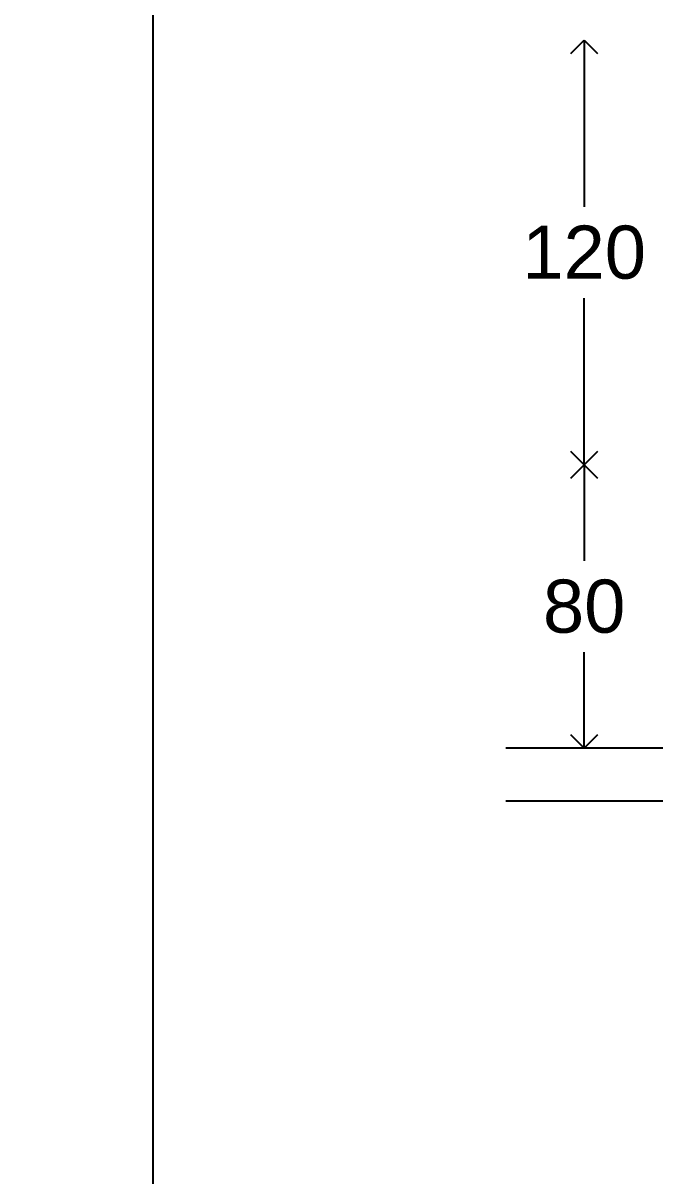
# Model space of a CAD drawing. Header units: metres. Extents: x 116 to 391, y -213 to 56.
# Drawn here: x 314.454 to 316.239, y -140.342 to -137.085 of the extents above; entities that cross this region are included whole.
import ezdxf

# ---------------------------------------------------------------- set-up
doc = ezdxf.new("R2010")
doc.units = ezdxf.units.M
doc.header["$PDMODE"] = 35
for name, color, linetype in [('A-ACABADOS PISOS', 1, 'Continuous'), ('A-PISO', 30, 'Continuous'), ('AR-01-REC$0$A-EXTERIOR', 8, 'Continuous')]:
    doc.layers.add(name, color=color, linetype=linetype)
doc.styles.add('Anot_Arial', font='arial.ttf')
doc.dimstyles.new('DETALLE DE CAMBIOS', dxfattribs={"dimscale": 1.5, "dimtxt": 0.1, "dimasz": 0.05, "dimexe": 0.18, "dimexo": 0.0625, "dimgap": 0.035, "dimtad": 0, "dimtih": 1, "dimtoh": 1, "dimdec": 0, "dimlfac": 100, "dimzin": 0, "dimdsep": 46, "dimtxsty": 'Anot_Arial', "dimblk": 'OPEN90', "dimcen": 0.09, "dimse1": 1, "dimse2": 1, "dimclrd": 1, "dimclre": 4, "dimclrt": 1, "dimadec": 0, "dimazin": 0, "dimtfac": 1, "dimtdec": 0, "dimtix": 1, "dimtofl": 0, "dimtmove": 0, "dimatfit": 3, "dimldrblk": 'OPEN90', "dimfxl": 1, "dimtolj": 1, "dimtzin": 0, "dimarcsym": 0})

# ---------------------------------------------------------------- blocks, each defined once
blk = doc.blocks.new('_Open90')
at = {"color": 0, "linetype": 'ByBlock', "lineweight": -2}
for p, q in [((-0.5, 0.5), (0, 0)), ((0, 0), (-1, 0)), ((0, 0), (-0.5, -0.5))]:
    blk.add_line(p, q, dxfattribs=at)
blk = doc.blocks.new('*D667')
at = {"layer": 'A-PISO', "color": 1, "lineweight": -2, "ltscale": 100, "transparency": 16777216}
for p, q in [((316.0391, -137.2084), (316.0391, -137.6043)), ((316.0391, -138.2584), (316.0391, -137.8625))]:
    blk.add_line(p, q, dxfattribs=at)
at = {"layer": 'Defpoints', "color": 0, "ltscale": 100, "transparency": 16777216}
for p in [(315.8175, -137.1334), (315.8175, -138.3334), (316.0391, -138.3334)]:
    blk.add_point(p, dxfattribs=at)
at = {"layer": 'A-PISO', "color": 1, "lineweight": -2, "ltscale": 100, "transparency": 16777216, "xscale": 0.07500000000000001, "yscale": 0.07500000000000001, "zscale": 0.07500000000000001}
for p, rotation in [((316.0391, -137.1334), 90), ((316.0391, -138.3334), 270)]:
    blk.add_blockref('_Open90', p, dxfattribs=dict(at, rotation=rotation))
at = {"layer": 'A-PISO', "color": 1, "ltscale": 100, "transparency": 16777216, "insert": (316.0391, -137.7334), "char_height": 0.15, "attachment_point": 5, "style": 'Anot_Arial'}
blk.add_mtext('\\A1;120', dxfattribs=at)
blk = doc.blocks.new('*D668')
at = {"layer": 'A-PISO', "color": 1, "lineweight": -2, "ltscale": 100, "transparency": 16777216}
for p, q in [((316.0391, -138.4084), (316.0391, -138.6043)), ((316.0391, -139.0584), (316.0391, -138.8625))]:
    blk.add_line(p, q, dxfattribs=at)
at = {"layer": 'Defpoints', "color": 0, "ltscale": 100, "transparency": 16777216}
for p in [(315.8175, -138.3334), (315.8175, -139.1334), (316.0391, -139.1334)]:
    blk.add_point(p, dxfattribs=at)
at = {"layer": 'A-PISO', "color": 1, "lineweight": -2, "ltscale": 100, "transparency": 16777216, "xscale": 0.07500000000000001, "yscale": 0.07500000000000001, "zscale": 0.07500000000000001}
for p, rotation in [((316.0391, -138.3334), 90), ((316.0391, -139.1334), 270)]:
    blk.add_blockref('_Open90', p, dxfattribs=dict(at, rotation=rotation))
at = {"layer": 'A-PISO', "color": 1, "ltscale": 100, "transparency": 16777216, "insert": (316.0391, -138.7334), "char_height": 0.15, "attachment_point": 5, "style": 'Anot_Arial'}
blk.add_mtext('\\A1;80', dxfattribs=at)

msp = doc.modelspace()

# ---------------------------------------------------------------- linework, layer by layer
at = {"layer": 'A-ACABADOS PISOS'}
msp.add_lwpolyline([(314.8216, -117.4715), (336.2351, -117.4715), (336.2351, -148.5273), (314.8216, -148.5273)], close=True, dxfattribs=at)
at = {"layer": 'A-PISO'}
msp.add_circle((327.3705, -149.1639), 63.4551, dxfattribs=at)
at = {"layer": 'AR-01-REC$0$A-EXTERIOR', "transparency": 33554559}
for points in [[(325.5098, -139.1334), (315.8175, -139.1334)], [(325.5098, -139.2834), (315.8175, -139.2834)]]:
    msp.add_lwpolyline(points, dxfattribs=at)

# ---------------------------------------------------------------- dimensions: what is measured, and where the dimension line sits
at = {"layer": 'A-PISO', "ltscale": 100}
for base, p1, p2, picture, middle in [((316.0391, -138.3334), (315.8175, -137.1334), (315.8175, -138.3334), '*D667', (316.0391, -137.7334)), ((316.0391, -139.1334), (315.8175, -138.3334), (315.8175, -139.1334), '*D668', (316.0391, -138.7334))]:
    dim = msp.add_linear_dim(base=base, p1=p1, p2=p2, angle=90, dimstyle='DETALLE DE CAMBIOS', dxfattribs=at)
    dim.commit()
    dim.dimension.update_dxf_attribs({"geometry": picture, "text_midpoint": middle})

doc.saveas('drawing.dxf')
